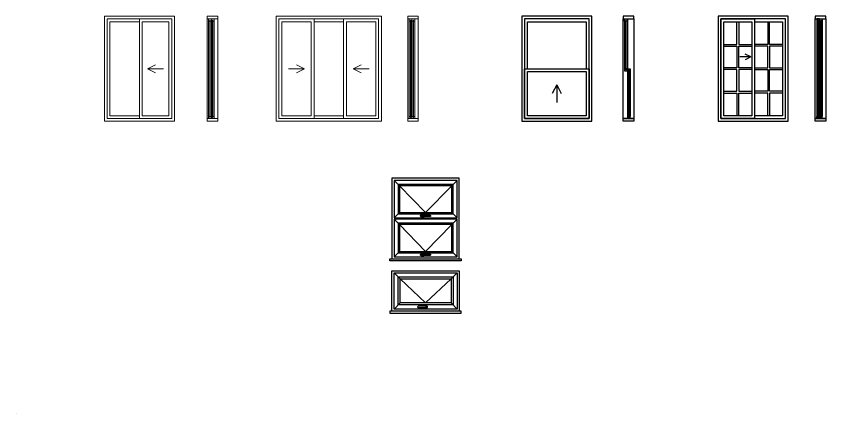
# Model space of a CAD drawing. Header units: millimetres. Extents: x -30 to 138967, y -30 to 77998.
# Drawn here: x 127424 to 138967, y 63400 to 69074 of the extents above; entities that cross this region are included whole.
import ezdxf

# ---------------------------------------------------------------- set-up
doc = ezdxf.new("R2010")
doc.units = ezdxf.units.MM
doc.header["$LTSCALE"] = 10
doc.header["$MEASUREMENT"] = 0
doc.layers.get('0').update_dxf_attribs({"lineweight": 13})
doc.layers.add('Dynamic Blocks - Adam', color=7, linetype='Continuous')
doc.layers.add('SLIDING WINDOWS - THREE', color=250, linetype='Continuous', lineweight=13)
doc.layers.add('SLIDING WINDOWS - TWO', color=251, linetype='Continuous', lineweight=13)

# ---------------------------------------------------------------- blocks, each defined once
blk = doc.blocks.new('*U180')
for points in [[(0, 0), (-100, 0), (-100, 150), (0, 150)], [(-4, 4), (-96, 4), (-96, 146), (-4, 146)], [(-50, 4), (-96, 4), (-96, 146), (-50, 146), (-50, 142), (-92, 142), (-92, 8), (-50, 8)], [(-50, 146), (-50, 4), (-4, 4), (-4, 146)], [(-46, 142), (-46, 8), (-8, 8), (-8, 142)]]:
    blk.add_lwpolyline(points, close=True)
for points in [[(-38.34, 75), (-27, 80.76)], [(-38.34, 75), (-15.66, 75)], [(-38.34, 75), (-27, 69.24)]]:
    blk.add_lwpolyline(points)
blk = doc.blocks.new('*U179')
for points in [[(100, 0), (100, 150), (0, 150), (0, 0)], [(96, 4), (96, 146), (4, 146), (4, 4)], [(96, 75), (96, 146), (4, 146), (4, 75), (8, 75), (8, 142), (92, 142), (92, 75)], [(4, 75), (96, 75), (96, 4), (4, 4)], [(8, 71), (92, 71), (92, 8), (8, 8)]]:
    blk.add_lwpolyline(points, close=True)
for points in [[(50, 52.1), (43.6, 39.5)], [(50, 52.1), (50, 26.9)], [(50, 52.1), (56.4, 39.5)]]:
    blk.add_lwpolyline(points)
blk = doc.blocks.new('*U172')
for points in [[(0, 150), (0, 146), (15, 146), (15, 150)], [(15, 146), (15, 4), (0, 4), (0, 146)], [(3.7, 143), (3.7, 144.5), (4.3, 144.5), (4.3, 143), (6, 143), (6, 146), (2, 146), (2, 143)], [(4.3, 144.5), (4.3, 5.5), (3.7, 5.5), (3.7, 144.5)], [(8.3, 143), (8.3, 144.5), (7.7, 144.5), (7.7, 143), (6, 143), (6, 146), (10, 146), (10, 143)], [(7.7, 144.5), (7.7, 5.5), (8.3, 5.5), (8.3, 144.5)], [(0, 0), (0, 4), (15, 4), (15, 0)], [(3.7, 7), (3.7, 5.5), (4.3, 5.5), (4.3, 7), (6, 7), (6, 4), (2, 4), (2, 7)], [(8.3, 7), (8.3, 5.5), (7.7, 5.5), (7.7, 7), (6, 7), (6, 4), (10, 4), (10, 7)]]:
    blk.add_lwpolyline(points, close=True)
for points in [[(2, 143), (2, 7)], [(6, 143), (6, 7)], [(10, 143), (10, 7)]]:
    blk.add_lwpolyline(points)
blk = doc.blocks.new('*U174')
for points in [[(0, 150), (0, 146), (15, 146), (15, 150)], [(15, 146), (15, 4), (0, 4), (0, 146)], [(4.3, 143), (4.3, 144.5), (3.7, 144.5), (3.7, 143), (2, 143), (2, 146), (6, 146), (6, 143)], [(3.7, 144.5), (3.7, 73.5), (4.3, 73.5), (4.3, 144.5)], [(4.3, 75), (4.3, 73.5), (3.7, 73.5), (3.7, 75), (2, 75), (2, 72), (6, 72), (6, 75)], [(8.3, 72), (8.3, 73.5), (7.7, 73.5), (7.7, 72), (6, 72), (6, 75), (10, 75), (10, 72)], [(7.7, 73.5), (7.7, 5.5), (8.3, 5.5), (8.3, 73.5)], [(0, 0), (0, 4), (15, 4), (15, 0)], [(8.3, 7), (8.3, 5.5), (7.7, 5.5), (7.7, 7), (6, 7), (6, 4), (10, 4), (10, 7)]]:
    blk.add_lwpolyline(points, close=True)
for points in [[(2, 143), (2, 75)], [(6, 143), (6, 75)], [(6, 72), (6, 7)], [(10, 72), (10, 7)]]:
    blk.add_lwpolyline(points)
blk = doc.blocks.new('*U176')
for points in [[(0, 0), (150, 0), (150, 150), (0, 150)], [(4, 4), (146, 4), (146, 146), (4, 146)], [(54, 146), (54, 4), (4, 4), (4, 146)], [(50, 142), (50, 8), (8, 8), (8, 142)], [(54, 146), (96, 146), (96, 142), (54, 142)], [(96, 146), (96, 4), (146, 4), (146, 146)], [(100, 142), (100, 8), (142, 8), (142, 142)], [(54, 8), (96, 8), (96, 4), (54, 4)]]:
    blk.add_lwpolyline(points, close=True)
for points in [[(40.34, 75), (17.66, 75)], [(40.34, 75), (29, 80.76)], [(40.34, 75), (29, 69.24)], [(109.66, 75), (121, 80.76)], [(109.66, 75), (132.34, 75)], [(109.66, 75), (121, 69.24)]]:
    blk.add_lwpolyline(points)
blk = doc.blocks.new('*U171')
for points in [[(0, 150), (0, 146), (15, 146), (15, 150)], [(15, 146), (15, 4), (0, 4), (0, 146)], [(3.7, 143), (3.7, 144.5), (4.3, 144.5), (4.3, 143), (6, 143), (6, 146), (2, 146), (2, 143)], [(4.3, 144.5), (4.3, 5.5), (3.7, 5.5), (3.7, 144.5)], [(8.3, 143), (8.3, 144.5), (7.7, 144.5), (7.7, 143), (6, 143), (6, 146), (10, 146), (10, 143)], [(7.7, 144.5), (7.7, 5.5), (8.3, 5.5), (8.3, 144.5)], [(0, 0), (0, 4), (15, 4), (15, 0)], [(3.7, 7), (3.7, 5.5), (4.3, 5.5), (4.3, 7), (6, 7), (6, 4), (2, 4), (2, 7)], [(8.3, 7), (8.3, 5.5), (7.7, 5.5), (7.7, 7), (6, 7), (6, 4), (10, 4), (10, 7)]]:
    blk.add_lwpolyline(points, close=True)
for points in [[(2, 143), (2, 7)], [(6, 143), (6, 7)], [(10, 143), (10, 7)]]:
    blk.add_lwpolyline(points)
blk = doc.blocks.new('*U168')
for points in [[(0, 0), (100, 0), (100, 150), (0, 150)], [(4, 4), (96, 4), (96, 146), (4, 146)], [(52, 146), (52, 4), (4, 4), (4, 146)], [(48, 142), (48, 8), (8, 8), (8, 142)], [(52, 4), (96, 4), (96, 146), (52, 146), (52, 142), (92, 142), (92, 8), (52, 8)]]:
    blk.add_lwpolyline(points, close=True)
for points in [[(8, 109.8), (26.8, 109.8), (26.8, 142)], [(29.3, 142), (29.3, 109.8), (48, 109.8)], [(70.8, 142), (70.8, 109.8), (52, 109.8)], [(92, 109.8), (73.3, 109.8), (73.3, 142)], [(8, 107.3), (26.8, 107.3), (26.8, 76.3), (8, 76.3)], [(48, 76.3), (29.3, 76.3), (29.3, 107.3), (48, 107.3)], [(52, 76.3), (70.8, 76.3), (70.8, 107.3), (52, 107.3)], [(92, 107.3), (73.3, 107.3), (73.3, 76.3), (92, 76.3)], [(46.4, 91.8), (38.6, 95.7)], [(46.4, 91.8), (30.8, 91.8)], [(46.4, 91.8), (38.6, 87.8)], [(8, 42.8), (26.8, 42.8), (26.8, 73.7), (8, 73.7)], [(48, 73.7), (29.3, 73.7), (29.3, 42.8), (48, 42.8)], [(52, 73.7), (70.8, 73.7), (70.8, 42.8), (52, 42.8)], [(92, 42.8), (73.3, 42.8), (73.3, 73.7), (92, 73.7)], [(8, 40.3), (26.8, 40.3), (26.8, 8)], [(29.3, 8), (29.3, 40.3), (48, 40.3)], [(70.8, 8), (70.8, 40.3), (52, 40.3)], [(92, 40.3), (73.3, 40.3), (73.3, 8)]]:
    blk.add_lwpolyline(points)
blk = doc.blocks.new('*U178')
for points in [[(0, 150), (0, 146), (15, 146), (15, 150)], [(15, 146), (15, 4), (0, 4), (0, 146)], [(3.7, 143), (3.7, 144.5), (4.3, 144.5), (4.3, 143), (6, 143), (6, 146), (2, 146), (2, 143)], [(4.3, 144.5), (4.3, 5.5), (3.7, 5.5), (3.7, 144.5)], [(8.3, 143), (8.3, 144.5), (7.7, 144.5), (7.7, 143), (6, 143), (6, 146), (10, 146), (10, 143)], [(7.7, 144.5), (7.7, 5.5), (8.3, 5.5), (8.3, 144.5)], [(0, 0), (0, 4), (15, 4), (15, 0)], [(3.7, 7), (3.7, 5.5), (4.3, 5.5), (4.3, 7), (6, 7), (6, 4), (2, 4), (2, 7)], [(8.3, 7), (8.3, 5.5), (7.7, 5.5), (7.7, 7), (6, 7), (6, 4), (10, 4), (10, 7)]]:
    blk.add_lwpolyline(points, close=True)
for points in [[(2, 143), (2, 7)], [(6, 143), (6, 7)], [(10, 143), (10, 7)]]:
    blk.add_lwpolyline(points)
blk = doc.blocks.new('*U277')
for points in [[(0, 0), (-100, 0), (-100, 60), (0, 60)], [(-3, 3), (-97, 3), (-97, 57), (-3, 57)], [(-9, 9), (-91, 9), (-91, 51), (-9, 51)], [(-12, 12), (-88, 12), (-88, 48), (-12, 48)], [(3, 0), (-103, 0), (-103, -3), (3, -3)]]:
    blk.add_lwpolyline(points, close=True)
for points in [[(-88, 48), (-97, 57)], [(-12, 48), (-3, 57)], [(-88, 48), (-50, 12), (-12, 48)], [(-88, 12), (-97, 3)], [(-12, 12), (-3, 3)]]:
    blk.add_lwpolyline(points)
blk.add_lwpolyline([(-50, 5, 1), (-50, 7), (-61, 7, 1), (-61, 5)], format="xyb", close=True)
blk.add_lwpolyline([(-52.6, 5, 0.203754), (-51.6, 4.6), (-48.4, 4.6, 0.414214), (-47, 6), (-47, 6, 0.414214), (-48.4, 7.4), (-51.6, 7.4, 0.203754), (-52.6, 7)], format="xyb")
blk = doc.blocks.new('*U278')
for points in [[(0, 0), (100, 0), (100, 120), (0, 120)], [(3, 61), (97, 61), (97, 117), (3, 117)], [(9, 67), (91, 67), (91, 111), (9, 111)], [(11, 69), (89, 69), (89, 109), (11, 109)], [(3, 3), (97, 3), (97, 59), (3, 59)], [(9, 9), (91, 9), (91, 53), (9, 53)], [(11, 11), (89, 11), (89, 51), (11, 51)], [(-3, 0), (103, 0), (103, -3), (-3, -3)]]:
    blk.add_lwpolyline(points, close=True)
for points in [[(11, 109), (3, 117)], [(89, 109), (50, 69), (11, 109)], [(89, 109), (97, 117)], [(11, 69), (3, 61)], [(89, 69), (97, 61)], [(11, 51), (3, 59)], [(89, 51), (50, 11), (11, 51)], [(89, 51), (97, 59)], [(11, 11), (3, 3)], [(89, 11), (97, 3)]]:
    blk.add_lwpolyline(points)
for points in [[(48.1, 63, -0.203754), (47.1, 62.6), (43.9, 62.6, -0.414214), (42.5, 64), (42.5, 64, -0.414214), (43.9, 65.4), (47.1, 65.4, -0.203754), (48.1, 65)], [(48.1, 5, -0.203754), (47.1, 4.6), (43.9, 4.6, -0.414214), (42.5, 6), (42.5, 6, -0.414214), (43.9, 7.4), (47.1, 7.4, -0.203754), (48.1, 7)]]:
    blk.add_lwpolyline(points, format="xyb")
for points in [[(45.5, 63, -1), (45.5, 65), (56.5, 65, -1), (56.5, 63)], [(45.5, 5, -1), (45.5, 7), (56.5, 7, -1), (56.5, 5)]]:
    blk.add_lwpolyline(points, format="xyb", close=True)
blk = doc.blocks.new('URINARIO PLANTA')
blk.add_line((0, 0), (0, 0))
blk.add_line((0, 0), (0, 0))
blk.add_line((0, 0), (0, 0))
blk.add_line((0, 0), (0, 0))
for radius in [0.0489, 0.0381]:
    blk.add_circle((0, 0), radius)
for centre, radius, start, end in [((0, -57), 57.2, 89.8617, 90.1383), ((0, 0), 0.00262, 196.799, 13.3769), ((0, 0), 0.00262, 16.7994, 193.3766), ((0, 0), 0.00262, 76.799, 253.3769), ((0, 0), 0.00262, 256.7994, 73.3766), ((0, 0), 0.00262, 136.799, 313.3769), ((0, 0), 0.00262, 316.7994, 133.3766), ((0, 0), 0.00262, 136.799, 313.3769), ((0, 0), 0.00262, 316.7994, 133.3766), ((0, 0), 0.00262, 196.799, 13.3769), ((0, 0), 0.00262, 16.7994, 193.3766), ((0, 0), 0.00262, 76.799, 253.3769), ((0, 0), 0.00262, 256.7994, 73.3766), ((0, 0), 0.00262, 136.799, 313.3769), ((0, 0), 0.00262, 316.7994, 133.3766), ((0, 0), 0.022, 9.1779, 22.2538), ((0, 0), 0.022, 67.9894, 81.3764), ((0, 0), 0.022, 127.7382, 140.691), ((0, 0), 0.022, 188.631, 200.3753), ((0, 0), 0.022, 249.5187, 261.7049), ((0, 0), 0.022, 309.7338, 322.5467)]:
    blk.add_arc(centre, radius, start, end)
for points, knots in [([(0, 0), (0, 0), (0, 0), (0, 0), (0, 0), (0, 0), (0, 0), (0, 0), (0, 0), (0, 0), (0, 0), (0, 0), (0, 0), (0, 0), (0, 0), (0, 0), (0, 0), (0, 0), (0, 0), (0, 0), (0, 0), (0, 0), (0, 0), (0, 0), (0, 0)], [0, 0, 0, 0, 0.066719, 0.124825, 0.174239, 0.2149, 0.240679, 0.261014, 0.279645, 0.30013, 0.341419, 0.388131, 0.435136, 0.48146, 0.533334, 0.585288, 0.638282, 0.692558, 0.746021, 0.799312, 0.854068, 0.911803, 0.963331, 1, 1, 1, 1]), ([(0, 0), (0, 0), (0, 0), (0, 0), (0, 0), (0, 0), (0, 0), (0, 0), (0, 0), (0, 0), (0, 0), (0, 0), (0, 0), (0, 0), (0, 0), (0, 0), (0, 0), (0, 0), (0, 0), (0, 0), (0, 0), (0, 0), (0, 0), (0, 0)], [0, 0, 0, 0, 0.033883, 0.088197, 0.145933, 0.200689, 0.253981, 0.307445, 0.361721, 0.414715, 0.466669, 0.518544, 0.565717, 0.613596, 0.660995, 0.702641, 0.738061, 0.762566, 0.794767, 0.834657, 0.882197, 0.937333, 1, 1, 1, 1]), ([(0, 0), (0, 0), (0, 0), (0, 0), (0, 0), (0, 0), (0, 0), (0, 0), (0, 0), (0, 0), (0, 0), (0, 0), (0, 0), (0, 0), (0, 0), (0, 0), (0, 0), (0, 0), (0, 0), (0, 0), (0, 0), (0, 0), (0, 0), (0, 0), (0, 0), (0, 0), (0, 0), (0, 0), (0, 0), (0, 0), (0, 0), (0, 0), (0, 0), (0, 0), (0, 0), (0, 0), (0, 0), (0, 0), (0, 0), (0, 0), (0, 0), (0, 0), (0, 0), (0, 0), (0, 0), (0, 0), (0, 0), (0, 0), (0, 0), (0, 0), (0, 0), (0, 0), (0, 0), (0, 0), (0, 0), (0, 0), (0, 0), (0, 0), (0, 0), (0, 0), (0, 0), (0, 0), (0, 0), (0, 0), (0, 0), (0, 0), (0, 0), (0, 0), (0, 0), (0, 0), (0, 0), (0, 0), (0, 0), (0, 0), (0, 0), (0, 0), (0, 0), (0, 0), (0, 0), (0, 0), (0, 0), (0, 0), (0, 0), (0, 0), (0, 0), (0, 0), (0, 0), (0, 0), (0, 0), (0, 0), (0, 0), (0, 0), (0, 0), (0, 0), (0, 0), (0, 0), (0, 0), (0, 0), (0, 0), (0, 0), (0, 0), (0, 0), (0, 0), (0, 0), (0, 0), (0, 0), (0, 0), (0, 0), (0, 0), (0, 0), (0, 0), (0, 0), (0, 0), (0, 0), (0, 0), (0, 0), (0, 0), (0, 0), (0, 0), (0, 0), (0, 0), (0, 0), (0, 0), (0, 0), (0, 0), (0, 0), (0, 0), (0, 0), (0, 0), (0, 0), (0, 0), (0, 0), (0, 0), (0, 0), (0, 0), (0, 0), (0, 0), (0, 0), (0, 0), (0, 0), (0, 0), (0, 0), (0, 0), (0, 0), (0, 0), (0, 0), (0, 0), (0, 0), (0, 0), (0, 0), (0, 0), (0, 0), (0, 0), (0, 0), (0, 0), (0, 0), (0, 0), (0, 0), (0, 0), (0, 0), (0, 0), (0, 0), (0, 0), (0, 0), (0, 0), (0, 0), (0, 0), (0, 0), (0, 0), (0, 0), (0, 0), (0, 0), (0, 0), (0, 0), (0, 0), (0, 0), (0, 0), (0, 0), (0, 0), (0, 0), (0, 0), (0, 0), (0, 0), (0, 0), (0, 0), (0, 0), (0, 0), (0, 0), (0, 0), (0, 0), (0, 0), (0, 0), (0, 0), (0, 0), (0, 0), (0, 0), (0, 0), (0, 0), (0, 0), (0, 0), (0, 0), (0, 0), (0, 0), (0, 0), (0, 0), (0, 0), (0, 0), (0, 0), (0, 0), (0, 0), (0, 0), (0, 0), (0, 0), (0, 0), (0, 0), (0, 0), (0, 0), (0, 0), (0, 0), (0, 0), (0, 0), (0, 0), (0, 0), (0, 0), (0, 0), (0, 0), (0, 0), (0, 0), (0, 0), (0, 0), (0, 0), (0, 0), (0, 0), (0, 0), (0, 0), (0, 0), (0, 0), (0, 0), (0, 0), (0, 0), (0, 0), (0, 0), (0, 0), (0, 0), (0, 0), (0, 0), (0, 0), (0, 0), (0, 0), (0, 0), (0, 0), (0, 0), (0, 0), (0, 0), (0, 0), (0, 0), (0, 0), (0, 0), (0, 0), (0, 0), (0, 0), (0, 0), (0, 0), (0, 0), (0, 0), (0, 0), (0, 0), (0, 0), (0, 0), (0, 0), (0, 0), (0, 0), (0, 0), (0, 0), (0, 0), (0, 0), (0, 0), (0, 0), (0, 0), (0, 0), (0, 0), (0, 0), (0, 0), (0, 0), (0, 0), (0, 0), (0, 0), (0, 0), (0, 0), (0, 0), (0, 0), (0, 0), (0, 0), (0, 0), (0, 0), (0, 0), (0, 0), (0, 0), (0, 0), (0, 0), (0, 0), (0, 0), (0, 0), (0, 0), (0, 0), (0, 0), (0, 0), (0, 0), (0, 0), (0, 0), (0, 0), (0, 0), (0, 0), (0, 0), (0, 0), (0, 0), (0, 0), (0, 0), (0, 0), (0, 0), (0, 0), (0, 0), (0, 0), (0, 0), (0, 0), (0, 0), (0, 0), (0, 0), (0, 0), (0, 0), (0, 0), (0, 0), (0, 0), (0, 0), (0, 0), (0, 0), (0, 0), (0, 0), (0, 0), (0, 0), (0, 0), (0, 0), (0, 0), (0, 0), (0, 0), (0, 0), (0, 0), (0, 0), (0, 0), (0, 0), (0, 0), (0, 0), (0, 0), (0, 0), (0, 0), (0, 0), (0, 0), (0, 0), (0, 0), (0, 0), (0, 0), (0, 0), (0, 0), (0, 0), (0, 0), (0, 0), (0, 0), (0, 0), (0, 0), (0, 0), (0, 0), (0, 0), (0, 0), (0, 0), (0, 0), (0, 0), (0, 0), (0, 0), (0, 0), (0, 0), (0, 0), (0, 0), (0, 0), (0, 0), (0, 0), (0, 0), (0, 0), (0, 0), (0, 0), (0, 0), (0, 0), (0, 0), (0, 0), (0, 0), (0, 0), (0, 0), (0, 0), (0, 0), (0, 0), (0, 0), (0, 0), (0, 0), (0, 0), (0, 0), (0, 0), (0, 0), (0, 0), (0, 0), (0, 0), (0, 0), (0, 0), (0, 0), (0, 0), (0, 0), (0, 0), (0, 0), (0, 0), (0, 0), (0, 0), (0, 0), (0, 0), (0, 0), (0, 0), (0, 0), (0, 0), (0, 0), (0, 0), (0, 0), (0, 0), (0, 0), (0, 0), (0, 0), (0, 0), (0, 0), (0, 0), (0, 0), (0, 0), (0, 0), (0, 0), (0, 0), (0, 0), (0, 0), (0, 0), (0, 0), (0, 0), (0, 0), (0, 0), (0, 0), (0, 0), (0, 0), (0, 0), (0, 0), (0, 0), (0, 0), (0, 0), (0, 0), (0, 0), (0, 0), (0, 0), (0, 0), (0, 0), (0, 0), (0, 0), (0, 0), (0, 0), (0, 0), (0, 0), (0, 0), (0, 0), (0, 0), (0, 0), (0, 0), (0, 0), (0, 0), (0, 0), (0, 0), (0, 0), (0, 0), (0, 0), (0, 0), (0, 0), (0, 0), (0, 0), (0, 0), (0, 0), (0, 0), (0, 0), (0, 0), (0, 0), (0, 0), (0, 0), (0, 0), (0, 0), (0, 0), (0, 0), (0, 0), (0, 0), (0, 0), (0, 0), (0, 0), (0, 0), (0, 0), (0, 0), (0, 0), (0, 0), (0, 0), (0, 0), (0, 0), (0, 0), (0, 0), (0, 0), (0, 0), (0, 0), (0, 0), (0, 0), (0, 0), (0, 0), (0, 0), (0, 0), (0, 0), (0, 0), (0, 0), (0, 0), (0, 0), (0, 0), (0, 0), (0, 0), (0, 0), (0, 0), (0, 0), (0, 0), (0, 0), (0, 0), (0, 0), (0, 0), (0, 0), (0, 0), (0, 0), (0, 0), (0, 0), (0, 0), (0, 0), (0, 0), (0, 0), (0, 0), (0, 0), (0, 0), (0, 0), (0, 0), (0, 0), (0, 0), (0, 0), (0, 0), (0, 0), (0, 0), (0, 0), (0, 0), (0, 0), (0, 0), (0, 0), (0, 0), (0, 0), (0, 0), (0, 0), (0, 0), (0, 0), (0, 0), (0, 0), (0, 0), (0, 0), (0, 0), (0, 0), (0, 0), (0, 0), (0, 0), (0, 0), (0, 0), (0, 0), (0, 0), (0, 0), (0, 0), (0, 0), (0, 0), (0, 0), (0, 0), (0, 0), (0, 0), (0, 0), (0, 0), (0, 0), (0, 0), (0, 0), (0, 0), (0, 0), (0, 0), (0, 0), (0, 0), (0, 0), (0, 0), (0, 0), (0, 0), (0, 0), (0, 0), (0, 0), (0, 0), (0, 0), (0, 0), (0, 0), (0, 0), (0, 0), (0, 0), (0, 0), (0, 0), (0, 0), (0, 0), (0, 0), (0, 0), (0, 0), (0, 0), (0, 0), (0, 0), (0, 0), (0, 0), (0, 0), (0, 0), (0, 0), (0, 0), (0, 0), (0, 0), (0, 0), (0, 0), (0, 0), (0, 0), (0, 0), (0, 0), (0, 0), (0, 0), (0, 0), (0, 0), (0, 0), (0, 0), (0, 0), (0, 0), (0, 0), (0, 0), (0, 0), (0, 0), (0, 0), (0, 0), (0, 0), (0, 0), (0, 0), (0, 0), (0, 0), (0, 0), (0, 0), (0, 0), (0, 0), (0, 0), (0, 0), (0, 0), (0, 0), (0, 0), (0, 0), (0, 0), (0, 0), (0, 0), (0, 0), (0, 0), (0, 0), (0, 0), (0, 0), (0, 0), (0, 0), (0, 0), (0, 0), (0, 0), (0, 0), (0, 0), (0, 0), (0, 0), (0, 0), (0, 0), (0, 0), (0, 0), (0, 0), (0, 0), (0, 0), (0, 0), (0, 0), (0, 0), (0, 0), (0, 0), (0, 0), (0, 0), (0, 0), (0, 0), (0, 0), (0, 0), (0, 0)], [0, 0, 0, 0, 0.003409, 0.003409, 0.005104, 0.005104, 0.0068, 0.0068, 0.00851, 0.00851, 0.01022, 0.01022, 0.011918, 0.011918, 0.013616, 0.013616, 0.015313, 0.015313, 0.016165, 0.016165, 0.016271, 0.016271, 0.016298, 0.016298, 0.016325, 0.016325, 0.016378, 0.016378, 0.016591, 0.016591, 0.017018, 0.017018, 0.018726, 0.018726, 0.020433, 0.020433, 0.023842, 0.023842, 0.02725, 0.02725, 0.030655, 0.030655, 0.034059, 0.034059, 0.037461, 0.037461, 0.040864, 0.040864, 0.044267, 0.044267, 0.04767, 0.04767, 0.051076, 0.051076, 0.052783, 0.052783, 0.054489, 0.054489, 0.056198, 0.056198, 0.057909, 0.057909, 0.059619, 0.059619, 0.06133, 0.06133, 0.063038, 0.063038, 0.064746, 0.064746, 0.065233, 0.065233, 0.065721, 0.065721, 0.066086, 0.066086, 0.066178, 0.066178, 0.066269, 0.066269, 0.06636, 0.06636, 0.066452, 0.066452, 0.068157, 0.068157, 0.071564, 0.071564, 0.074972, 0.074972, 0.076673, 0.076673, 0.078375, 0.078375, 0.080077, 0.080077, 0.081778, 0.081778, 0.082628, 0.082628, 0.083478, 0.083478, 0.083903, 0.083903, 0.084328, 0.084328, 0.084753, 0.084753, 0.085178, 0.085178, 0.086877, 0.086877, 0.087727, 0.087727, 0.088576, 0.088576, 0.090273, 0.090273, 0.09197, 0.09197, 0.093664, 0.095359, 0.095359, 0.098742, 0.098742, 0.102126, 0.102126, 0.105506, 0.105506, 0.108887, 0.108887, 0.115646, 0.115646, 0.119025, 0.122404, 0.122404, 0.129164, 0.129164, 0.132544, 0.132544, 0.135927, 0.135927, 0.139314, 0.139314, 0.142706, 0.142706, 0.149505, 0.149505, 0.15632, 0.15632, 0.159734, 0.159734, 0.161443, 0.161443, 0.163152, 0.163152, 0.164865, 0.164865, 0.166577, 0.166577, 0.168296, 0.168296, 0.170015, 0.170015, 0.173462, 0.173462, 0.1769, 0.1769, 0.18033, 0.18033, 0.183759, 0.183759, 0.187181, 0.187181, 0.190603, 0.190603, 0.193337, 0.193337, 0.197436, 0.197436, 0.199143, 0.199143, 0.200851, 0.200851, 0.202561, 0.202561, 0.204271, 0.204271, 0.2077, 0.2077, 0.211137, 0.211137, 0.212514, 0.212514, 0.213547, 0.213547, 0.213695, 0.213695, 0.213769, 0.213769, 0.213843, 0.213843, 0.214138, 0.214138, 0.214581, 0.214581, 0.218034, 0.218034, 0.221483, 0.221483, 0.224932, 0.224932, 0.226646, 0.226646, 0.22836, 0.22836, 0.231775, 0.231775, 0.235183, 0.235183, 0.238589, 0.238589, 0.241998, 0.241998, 0.245407, 0.245407, 0.247047, 0.247047, 0.250513, 0.250513, 0.253978, 0.253978, 0.263141, 0.263141, 0.267724, 0.267724, 0.270005, 0.270005, 0.272286, 0.272286, 0.281373, 0.281373, 0.283639, 0.283639, 0.285906, 0.285906, 0.290436, 0.290436, 0.294963, 0.294963, 0.29949, 0.29949, 0.308545, 0.308545, 0.313078, 0.313078, 0.317611, 0.317611, 0.326713, 0.326713, 0.335814, 0.335814, 0.340376, 0.340376, 0.344938, 0.344938, 0.354051, 0.354051, 0.363159, 0.363159, 0.367711, 0.367711, 0.372264, 0.372264, 0.376818, 0.376818, 0.381372, 0.381372, 0.385929, 0.385929, 0.390487, 0.390487, 0.399609, 0.399609, 0.408731, 0.408731, 0.413289, 0.413289, 0.417847, 0.417847, 0.422404, 0.422404, 0.426961, 0.426961, 0.42924, 0.42924, 0.431519, 0.431519, 0.432658, 0.432658, 0.433797, 0.433797, 0.436076, 0.436076, 0.436219, 0.436219, 0.436361, 0.436361, 0.436646, 0.436646, 0.436931, 0.436931, 0.437216, 0.437216, 0.438356, 0.438356, 0.440637, 0.440637, 0.445205, 0.445205, 0.454336, 0.454336, 0.454905, 0.454905, 0.455047, 0.455047, 0.455189, 0.455189, 0.455331, 0.455331, 0.455473, 0.455473, 0.45661, 0.45661, 0.45888, 0.45888, 0.46115, 0.46115, 0.46342, 0.46342, 0.467079, 0.467079, 0.470737, 0.470737, 0.478054, 0.478054, 0.483535, 0.483535, 0.489016, 0.489016, 0.499978, 0.499978, 0.510414, 0.510414, 0.515632, 0.515632, 0.520851, 0.520851, 0.528692, 0.528692, 0.532613, 0.532613, 0.536534, 0.536534, 0.538813, 0.538813, 0.541092, 0.541092, 0.543379, 0.543379, 0.544525, 0.544525, 0.544669, 0.544669, 0.544812, 0.544812, 0.544956, 0.544956, 0.545028, 0.545028, 0.545099, 0.545099, 0.545674, 0.545674, 0.550261, 0.550261, 0.554847, 0.554847, 0.559407, 0.559407, 0.561682, 0.561682, 0.562591, 0.562591, 0.562932, 0.562932, 0.563273, 0.563273, 0.563614, 0.563614, 0.563699, 0.563699, 0.563784, 0.563784, 0.563954, 0.563954, 0.566226, 0.566226, 0.568497, 0.568497, 0.570768, 0.570768, 0.573038, 0.573038, 0.577578, 0.577578, 0.582118, 0.582118, 0.586657, 0.586657, 0.591196, 0.591196, 0.600276, 0.600276, 0.609357, 0.609357, 0.613901, 0.613901, 0.618446, 0.618446, 0.622995, 0.622995, 0.627545, 0.627545, 0.632103, 0.632103, 0.636661, 0.636661, 0.645778, 0.645778, 0.654874, 0.654874, 0.659414, 0.659414, 0.663954, 0.663954, 0.673016, 0.673016, 0.682078, 0.682078, 0.686605, 0.686605, 0.691132, 0.691132, 0.700193, 0.700193, 0.704732, 0.704732, 0.70927, 0.70927, 0.718373, 0.718373, 0.72294, 0.72294, 0.727521, 0.727521, 0.732099, 0.732099, 0.736655, 0.736655, 0.745727, 0.745727, 0.749313, 0.749313, 0.752899, 0.752899, 0.754306, 0.754306, 0.757696, 0.757696, 0.761085, 0.761085, 0.764478, 0.764478, 0.767876, 0.767876, 0.771288, 0.771288, 0.773004, 0.773004, 0.77472, 0.77472, 0.778169, 0.778169, 0.781617, 0.781617, 0.785055, 0.785055, 0.785913, 0.785913, 0.786036, 0.786036, 0.786097, 0.786097, 0.786158, 0.786158, 0.786403, 0.786403, 0.786771, 0.786771, 0.788486, 0.788486, 0.791913, 0.791913, 0.793624, 0.793624, 0.795335, 0.795335, 0.797044, 0.797044, 0.798753, 0.798753, 0.800462, 0.800462, 0.802171, 0.802171, 0.805594, 0.805594, 0.809023, 0.809023, 0.812459, 0.812459, 0.815896, 0.815896, 0.819341, 0.819341, 0.822786, 0.822786, 0.826222, 0.826222, 0.829649, 0.829649, 0.831357, 0.831357, 0.833066, 0.833066, 0.834771, 0.834771, 0.836477, 0.836477, 0.838181, 0.838181, 0.839885, 0.839885, 0.843292, 0.843292, 0.850102, 0.850102, 0.856908, 0.856908, 0.860311, 0.860311, 0.863715, 0.863715, 0.867121, 0.867121, 0.87053, 0.87053, 0.877356, 0.877356, 0.880773, 0.88419, 0.88419, 0.891031, 0.891031, 0.894453, 0.894453, 0.897876, 0.897876, 0.901287, 0.901287, 0.904698, 0.904698, 0.906398, 0.908099, 0.908099, 0.909797, 0.909797, 0.911495, 0.911495, 0.912343, 0.912343, 0.913191, 0.913191, 0.914888, 0.914888, 0.915311, 0.915311, 0.915735, 0.915735, 0.916159, 0.916159, 0.916583, 0.916583, 0.917431, 0.917431, 0.918278, 0.918278, 0.919973, 0.919973, 0.921667, 0.921667, 0.923361, 0.923361, 0.925055, 0.925055, 0.928441, 0.928441, 0.931827, 0.931827, 0.933519, 0.933519, 0.934195, 0.934195, 0.934449, 0.934449, 0.934703, 0.934703, 0.93521, 0.93521, 0.936901, 0.936901, 0.938592, 0.938592, 0.940283, 0.940283, 0.941973, 0.941973, 0.942818, 0.942818, 0.943663, 0.943663, 0.945353, 0.945353, 0.948734, 0.948734, 0.952119, 0.952119, 0.955507, 0.955507, 0.958901, 0.958901, 0.965705, 0.965705, 0.969118, 0.969118, 0.972531, 0.972531, 0.975957, 0.975957, 0.979383, 0.979383, 0.981103, 0.981103, 0.982823, 0.982823, 0.983253, 0.983253, 0.983683, 0.983683, 0.98371, 0.98371, 0.983737, 0.983737, 0.98379, 0.98379, 0.983898, 0.983898, 0.984005, 0.984005, 0.984113, 0.984113, 0.984541, 0.984541, 0.986251, 0.986251, 0.987962, 0.987962, 0.989672, 0.989672, 0.991398, 0.991398, 0.993125, 0.993125, 0.99484, 0.99484, 0.996556, 0.996556, 1, 1, 1, 1]), ([(0, 0), (0, 0), (0, 0), (0, 0), (0, 0), (0, 0), (0, 0), (0, 0), (0, 0), (0, 0), (0, 0), (0, 0), (0, 0), (0, 0), (0, 0), (0, 0), (0, 0), (0, 0), (0, 0), (0, 0), (0, 0), (0, 0), (0, 0), (0, 0), (0, 0), (0, 0), (0, 0)], [0, 0, 0, 0, 0.01573, 0.031433, 0.047115, 0.062777, 0.078419, 0.094041, 0.125242, 0.187594, 0.250033, 0.312725, 0.375457, 0.499958, 0.624312, 0.686864, 0.749678, 0.812251, 0.874698, 0.905931, 0.921564, 0.937214, 0.952882, 0.968567, 0.984272, 1, 1, 1, 1]), ([(0, 0), (0, 0), (0, 0), (0, 0), (0, 0), (0, 0), (0, 0), (0, 0), (0, 0), (0, 0), (0, 0), (0, 0), (0, 0), (0, 0), (0, 0), (0, 0), (0, 0), (0, 0)], [0, 0, 0, 0, 0.25, 0.25, 0.5, 0.5, 0.625, 0.625, 0.6875, 0.6875, 0.75, 0.75, 0.8125, 0.8125, 0.875, 0.875, 1, 1, 1, 1]), ([(0, 0), (0, 0), (0, 0), (0, 0), (0, 0), (0, 0)], [0, 0, 0, 0, 0.25, 0.25, 0.2771377, 0.2771377, 0.2771377, 0.2771377]), ([(0, 0), (0, 0), (0, 0), (0, 0), (0, 0), (0, 0), (0, 0), (0, 0), (0, 0), (0, 0)], [0, 0, 0, 0, 0.125, 0.125, 0.25, 0.25, 0.5, 0.5, 0.5294643, 0.5294643, 0.5294643, 0.5294643]), ([(0, 0), (0, 0), (0, 0), (0, 0), (0, 0), (0, 0), (0, 0), (0, 0), (0, 0), (0, 0), (0, 0), (0, 0), (0, 0), (0, 0), (0, 0), (0, 0)], [0, 0, 0, 0, 0.125, 0.125, 0.25, 0.25, 0.3125, 0.3125, 0.375, 0.375, 0.5, 0.5, 0.75, 0.75, 1, 1, 1, 1]), ([(0, 0), (0, 0), (0, 0), (0, 0), (0, 0), (0, 0), (0, 0), (0, 0), (0, 0), (0, 0), (0, 0), (0, 0), (0, 0), (0, 0), (0, 0), (0, 0)], [0, 0, 0, 0, 0.25, 0.25, 0.375, 0.375, 0.5, 0.5, 0.625, 0.625, 0.75, 0.75, 0.875, 0.875, 1, 1, 1, 1]), ([(0, 0), (0, 0), (0, 0), (0, 0), (0, 0), (0, 0), (0, 0), (0, 0), (0, 0), (0, 0), (0, 0), (0, 0), (0, 0), (0, 0), (0, 0), (0, 0), (0, 0), (0, 0), (0, 0), (0, 0), (0, 0), (0, 0), (0, 0), (0, 0), (0, 0), (0, 0), (0, 0), (0, 0), (0, 0), (0, 0), (0, 0), (0, 0)], [0, 0, 0, 0, 0.0625, 0.0625, 0.125, 0.125, 0.1875, 0.1875, 0.25, 0.25, 0.3125, 0.3125, 0.375, 0.375, 0.40625, 0.40625, 0.4375, 0.4375, 0.5, 0.5, 0.625, 0.625, 0.75, 0.75, 0.8125, 0.8125, 0.875, 0.875, 0.9375, 0.9375, 1, 1, 1, 1]), ([(0, 0), (0, 0), (0, 0), (0, 0), (0, 0), (0, 0), (0, 0), (0, 0), (0, 0), (0, 0), (0, 0), (0, 0), (0, 0), (0, 0), (0, 0), (0, 0)], [0, 0, 0, 0, 0.125, 0.125, 0.25, 0.25, 0.375, 0.375, 0.5, 0.5, 0.625, 0.625, 0.75, 0.75, 1, 1, 1, 1]), ([(0, 0), (0, 0), (0, 0), (0, 0), (0, 0), (0, 0), (0, 0), (0, 0), (0, 0), (0, 0), (0, 0), (0, 0), (0, 0), (0, 0), (0, 0), (0, 0)], [0, 0, 0, 0, 0.25, 0.25, 0.375, 0.375, 0.5, 0.5, 0.625, 0.625, 0.75, 0.75, 0.875, 0.875, 1, 1, 1, 1]), ([(0, 0), (0, 0), (0, 0), (0, 0), (0, 0), (0, 0), (0, 0), (0, 0), (0, 0), (0, 0), (0, 0), (0, 0), (0, 0), (0, 0), (0, 0), (0, 0), (0, 0), (0, 0), (0, 0), (0, 0), (0, 0), (0, 0), (0, 0), (0, 0), (0, 0), (0, 0), (0, 0), (0, 0), (0, 0), (0, 0), (0, 0), (0, 0)], [0, 0, 0, 0, 0.0625, 0.0625, 0.125, 0.125, 0.1875, 0.1875, 0.25, 0.25, 0.375, 0.375, 0.5, 0.5, 0.5625, 0.5625, 0.59375, 0.59375, 0.625, 0.625, 0.6875, 0.6875, 0.75, 0.75, 0.8125, 0.8125, 0.875, 0.875, 0.9375, 0.9375, 1, 1, 1, 1]), ([(0, 0), (0, 0), (0, 0), (0, 0), (0, 0), (0, 0), (0, 0), (0, 0), (0, 0), (0, 0), (0, 0), (0, 0), (0, 0), (0, 0), (0, 0), (0, 0)], [0, 0, 0, 0, 0.125, 0.125, 0.25, 0.25, 0.375, 0.375, 0.5, 0.5, 0.625, 0.625, 0.75, 0.75, 1, 1, 1, 1]), ([(0, 0), (0, 0), (0, 0), (0, 0), (0, 0), (0, 0)], [0.88887798, 0.88887798, 0.88887798, 0.88887798, 0.93988942, 0.93988942, 0.97527111, 0.97527111, 0.97527111, 0.97527111]), ([(0, 0), (0, 0), (0, 0), (0, 0), (0, 0), (0, 0), (0, 0), (0, 0), (0, 0), (0, 0), (0, 0), (0, 0)], [0, 0, 0, 0, 0.099426, 0.262162, 0.433525, 0.522457, 0.613615, 0.70693, 0.802428, 0.900122, 1, 1, 1, 1]), ([(0, 0), (0, 0), (0, 0), (0, 0), (0, 0), (0, 0), (0, 0), (0, 0), (0, 0), (0, 0), (0, 0), (0, 0), (0, 0), (0, 0)], [0, 0, 0, 0, 0.00574214, 0.01474988, 0.02421963, 0.03255394, 0.03824227, 0.0431652, 0.04823847, 0.0540932, 0.0626872, 0.07257378, 0.08228691, 0.08228691, 0.08228691, 0.08228691]), ([(0, 0), (0, 0), (0, 0), (0, 0), (0, 0), (0, 0), (0, 0), (0, 0), (0, 0), (0, 0), (0, 0), (0, 0), (0, 0), (0, 0), (0, 0), (0, 0), (0, 0), (0, 0), (0, 0), (0, 0), (0, 0), (0, 0), (0, 0), (0, 0), (0, 0), (0, 0), (0, 0)], [0.3677626, 0.3677626, 0.3677626, 0.3677626, 0.3688239, 0.3717796, 0.3749354, 0.3789335, 0.3829561, 0.3868253, 0.3899614, 0.3924606, 0.3951576, 0.3972877, 0.399233, 0.400998, 0.4030425, 0.4049473, 0.4063048, 0.408889, 0.4117526, 0.4146704, 0.4217679, 0.4352439, 0.4481927, 0.4613142, 0.4722045, 0.4741566, 0.4741566, 0.4741566, 0.4741566]), ([(0, 0), (0, 0), (0, 0), (0, 0), (0, 0), (0, 0), (0, 0), (0, 0), (0, 0), (0, 0), (0, 0), (0, 0), (0, 0), (0, 0), (0, 0), (0, 0), (0, 0), (0, 0), (0, 0), (0, 0), (0, 0), (0, 0), (0, 0), (0, 0), (0, 0), (0, 0), (0, 0), (0, 0), (0, 0), (0, 0), (0, 0), (0, 0), (0, 0)], [0.8647339, 0.8647339, 0.8647339, 0.8647339, 0.866149, 0.8698371, 0.874389, 0.8789813, 0.8834368, 0.8878283, 0.8916867, 0.8947821, 0.8971825, 0.9001281, 0.9037204, 0.9075617, 0.9114591, 0.9153078, 0.9187715, 0.921847, 0.9246596, 0.9290633, 0.9333082, 0.9382005, 0.9436902, 0.9493156, 0.9528552, 0.9564139, 0.9604611, 0.965744, 0.9723214, 0.9802185, 0.9894434, 1, 1, 1, 1]), ([(0, 0), (0, 0), (0, 0), (0, 0), (0, 0), (0, 0), (0, 0), (0, 0), (0, 0)], [0.8711365, 0.8711365, 0.8711365, 0.8711365, 0.8940352, 0.9183736, 0.9419674, 0.9647791, 0.9868081, 1, 1, 1, 1]), ([(0, 0), (0, 0), (0, 0), (0, 0), (0, 0), (0, 0), (0, 0), (0, 0), (0, 0), (0, 0), (0, 0), (0, 0)], [0, 0, 0, 0, 0.099892, 0.197599, 0.29311, 0.386437, 0.477608, 0.566552, 0.739275, 0.90323, 1, 1, 1, 1]), ([(0, 0), (0, 0), (0, 0), (0, 0), (0, 0), (0, 0), (0, 0), (0, 0), (0, 0), (0, 0), (0, 0), (0, 0), (0, 0), (0, 0), (0, 0), (0, 0), (0, 0), (0, 0), (0, 0), (0, 0), (0, 0), (0, 0), (0, 0), (0, 0), (0, 0), (0, 0), (0, 0), (0, 0), (0, 0), (0, 0), (0, 0), (0, 0), (0, 0), (0, 0)], [0, 0, 0, 0, 0.0219701, 0.041436, 0.0584157, 0.0729139, 0.0849396, 0.0945105, 0.101297, 0.1059631, 0.1088517, 0.111843, 0.1152584, 0.1190949, 0.1298915, 0.14328, 0.1539553, 0.1634538, 0.1715497, 0.1803922, 0.1914961, 0.2058986, 0.2203193, 0.2325932, 0.2429665, 0.2533945, 0.2648231, 0.2769587, 0.2877867, 0.2989249, 0.3088421, 0.3164055, 0.3176122, 0.3176122, 0.3176122, 0.3176122]), ([(0, 0), (0, 0), (0, 0), (0, 0), (0, 0), (0, 0), (0, 0), (0, 0), (0, 0), (0, 0), (0, 0), (0, 0), (0, 0), (0, 0)], [0, 0, 0, 0, 0.125, 0.125, 0.25, 0.25, 0.5, 0.5, 0.75, 0.75, 0.875, 0.875, 1, 1, 1, 1]), ([(0, 0), (0, 0), (0, 0), (0, 0), (0, 0), (0, 0), (0, 0), (0, 0), (0, 0), (0, 0), (0, 0), (0, 0), (0, 0), (0, 0)], [0, 0, 0, 0, 0.125, 0.125, 0.25, 0.25, 0.5, 0.5, 0.75, 0.75, 0.875, 0.875, 1, 1, 1, 1]), ([(0, 0), (0, 0), (0, 0), (0, 0), (0, 0), (0, 0), (0, 0), (0, 0), (0, 0), (0, 0), (0, 0), (0, 0), (0, 0), (0, 0)], [0, 0, 0, 0, 0.125, 0.125, 0.25, 0.25, 0.5, 0.5, 0.75, 0.75, 0.875, 0.875, 1, 1, 1, 1]), ([(0, 0), (0, 0), (0, 0), (0, 0), (0, 0), (0, 0), (0, 0), (0, 0), (0, 0), (0, 0), (0, 0), (0, 0), (0, 0), (0, 0)], [0, 0, 0, 0, 0.125, 0.125, 0.25, 0.25, 0.5, 0.5, 0.75, 0.75, 0.875, 0.875, 1, 1, 1, 1]), ([(0, 0), (0, 0), (0, 0), (0, 0), (0, 0), (0, 0), (0, 0), (0, 0), (0, 0), (0, 0), (0, 0), (0, 0), (0, 0), (0, 0)], [0, 0, 0, 0, 0.125, 0.125, 0.25, 0.25, 0.5, 0.5, 0.75, 0.75, 0.875, 0.875, 1, 1, 1, 1]), ([(0, 0), (0, 0), (0, 0), (0, 0), (0, 0), (0, 0), (0, 0), (0, 0), (0, 0), (0, 0), (0, 0), (0, 0), (0, 0), (0, 0)], [0, 0, 0, 0, 0.125, 0.125, 0.25, 0.25, 0.5, 0.5, 0.75, 0.75, 0.875, 0.875, 1, 1, 1, 1]), ([(0, 0), (0, 0), (0, 0), (0, 0), (0, 0), (0, 0), (0, 0), (0, 0), (0, 0), (0, 0), (0, 0), (0, 0), (0, 0), (0, 0)], [0, 0, 0, 0, 0.125, 0.125, 0.25, 0.25, 0.5, 0.5, 0.75, 0.75, 0.875, 0.875, 1, 1, 1, 1]), ([(0, 0), (0, 0), (0, 0), (0, 0), (0, 0), (0, 0), (0, 0), (0, 0), (0, 0), (0, 0), (0, 0), (0, 0), (0, 0), (0, 0)], [0, 0, 0, 0, 0.125, 0.125, 0.25, 0.25, 0.5, 0.5, 0.75, 0.75, 0.875, 0.875, 1, 1, 1, 1]), ([(0, 0), (0, 0), (0, 0), (0, 0), (0, 0), (0, 0), (0, 0), (0, 0), (0, 0), (0, 0), (0, 0), (0, 0), (0, 0), (0, 0)], [0, 0, 0, 0, 0.125, 0.125, 0.25, 0.25, 0.5, 0.5, 0.75, 0.75, 0.875, 0.875, 1, 1, 1, 1]), ([(0, 0), (0, 0), (0, 0), (0, 0), (0, 0), (0, 0), (0, 0), (0, 0), (0, 0), (0, 0), (0, 0), (0, 0), (0, 0), (0, 0)], [0, 0, 0, 0, 0.125, 0.125, 0.25, 0.25, 0.5, 0.5, 0.75, 0.75, 0.875, 0.875, 1, 1, 1, 1]), ([(0, 0), (0, 0), (0, 0), (0, 0), (0, 0), (0, 0), (0, 0), (0, 0), (0, 0), (0, 0), (0, 0), (0, 0), (0, 0), (0, 0)], [0, 0, 0, 0, 0.125, 0.125, 0.25, 0.25, 0.5, 0.5, 0.75, 0.75, 0.875, 0.875, 1, 1, 1, 1]), ([(0, 0), (0, 0), (0, 0), (0, 0), (0, 0), (0, 0), (0, 0), (0, 0), (0, 0), (0, 0), (0, 0), (0, 0), (0, 0), (0, 0)], [0, 0, 0, 0, 0.125, 0.125, 0.25, 0.25, 0.5, 0.5, 0.75, 0.75, 0.875, 0.875, 1, 1, 1, 1]), ([(0, 0), (0, 0), (0, 0), (0, 0), (0, 0), (0, 0), (0, 0), (0, 0), (0, 0), (0, 0), (0, 0), (0, 0), (0, 0), (0, 0)], [0, 0, 0, 0, 0.125, 0.125, 0.25, 0.25, 0.5, 0.5, 0.75, 0.75, 0.875, 0.875, 1, 1, 1, 1]), ([(0, 0), (0, 0), (0, 0), (0, 0), (0, 0), (0, 0), (0, 0), (0, 0), (0, 0), (0, 0), (0, 0), (0, 0), (0, 0), (0, 0)], [0, 0, 0, 0, 0.125, 0.125, 0.25, 0.25, 0.5, 0.5, 0.75, 0.75, 0.875, 0.875, 1, 1, 1, 1]), ([(0, 0), (0, 0), (0, 0), (0, 0), (0, 0), (0, 0), (0, 0), (0, 0), (0, 0), (0, 0), (0, 0), (0, 0), (0, 0), (0, 0), (0, 0), (0, 0), (0, 0), (0, 0), (0, 0), (0, 0), (0, 0), (0, 0), (0, 0), (0, 0), (0, 0), (0, 0), (0, 0)], [0.3677626, 0.3677626, 0.3677626, 0.3677626, 0.3688239, 0.3717796, 0.3749354, 0.3789335, 0.3829561, 0.3868253, 0.3899614, 0.3924606, 0.3951576, 0.3972877, 0.399233, 0.400998, 0.4030425, 0.4049473, 0.4063048, 0.408889, 0.4117526, 0.4146704, 0.4217679, 0.4352439, 0.4481927, 0.4613142, 0.4722045, 0.4741566, 0.4741566, 0.4741566, 0.4741566])]:
    blk.add_open_spline(points, degree=3, knots=knots)
blk.add_open_spline([(0, 0), (0, 0), (0, 0), (0, 0)], degree=3)
blk = doc.blocks.new('*U189')
blk.add_blockref('URINARIO PLANTA', (0, 0))

msp = doc.modelspace()

# ---------------------------------------------------------------- block references
msp.add_blockref('*U189', (127424.5, 63400.3))
at = {"layer": 'Dynamic Blocks - Adam'}
for name, p, xscale, yscale, zscale in [('*U179', (134631.7, 67574), 10, 10, 10), ('*U174', (136078.1, 67574), 10, 10, 10), ('*U168', (137431.4, 67574), 10, 10, 10), ('*U171', (138816.6, 67574), 10, 10, 10), ('*U278', (132781.9, 65612), 9.569377990430622, 9.569377990430622, 9.569377990430622), ('*U277', (133738.8, 64866.9), 9.569377990430622, 9.569377990430622, 9.569377990430622)]:
    msp.add_blockref(name, p, dxfattribs=dict(at, xscale=xscale, yscale=yscale, zscale=zscale))
at = {"layer": 'SLIDING WINDOWS - THREE', "xscale": 10, "yscale": 10, "zscale": 10}
for name, p in [('*U176', (131130.9, 67574)), ('*U178', (133007, 67574))]:
    msp.add_blockref(name, p, dxfattribs=at)
at = {"layer": 'SLIDING WINDOWS - TWO', "xscale": 10, "yscale": 10, "zscale": 10}
for name, p in [('*U180', (129681.5, 67574)), ('*U172', (130146.9, 67574))]:
    msp.add_blockref(name, p, dxfattribs=at)

doc.saveas('drawing.dxf')
